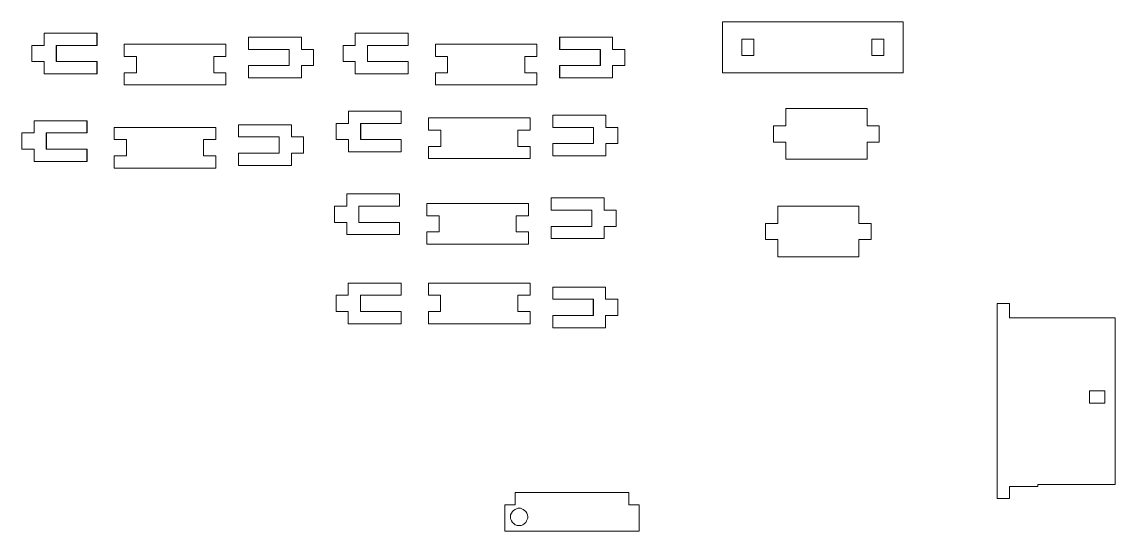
# Model space of a CAD drawing. Header units: millimetres. Extents: x -5059 to 5976, y -2595 to 3315.
# Drawn here: x -275 to 263, y 1284 to 1535 of the extents above; entities that cross this region are included whole.
import ezdxf

# ---------------------------------------------------------------- set-up
doc = ezdxf.new("R2010")
doc.units = ezdxf.units.MM
doc.header["$MEASUREMENT"] = 0
doc.layers.add('Make2D$visible$lines', color=7, linetype='Continuous')

msp = doc.modelspace()

# ---------------------------------------------------------------- linework, layer by layer
at = {"layer": 'Make2D$visible$lines', "color": 18, "lineweight": 9}
for points in [[(158.4981, 1535.0655), (128.8314, 1535.0655), (84.3314, 1535.0655), (69.4981, 1535.0655)], [(69.4981, 1535.0655), (69.4981, 1526.7322), (69.4981, 1514.2322), (69.4981, 1510.0655)], [(158.4981, 1510.0655), (158.4981, 1518.3988), (158.4981, 1530.8988), (158.4981, 1535.0655)], [(-238.2422, 1529.5101), (-246.9085, 1529.5101), (-259.9081, 1529.5101), (-264.2413, 1529.5101)], [(-264.2413, 1529.5101), (-264.2413, 1527.5101), (-264.2413, 1524.5101), (-264.2413, 1523.5101)], [(-238.2422, 1523.5101), (-238.2422, 1525.5101), (-238.2422, 1528.5101), (-238.2422, 1529.5101)], [(-238.2422, 1529.5101), (-238.2255, 1529.5101), (-238.2005, 1529.5101), (-238.1922, 1529.5101)], [(-238.1922, 1529.5101), (-238.1922, 1527.5101), (-238.1922, 1524.5101), (-238.1922, 1523.5101)], [(-85.168, 1529.5101), (-93.8343, 1529.5101), (-106.8339, 1529.5101), (-111.1671, 1529.5101)], [(-111.1671, 1529.5101), (-111.1671, 1527.5101), (-111.1671, 1524.5101), (-111.1671, 1523.5101)], [(-85.168, 1523.5101), (-85.168, 1525.5101), (-85.168, 1528.5101), (-85.168, 1529.5101)], [(-85.168, 1529.5101), (-85.1513, 1529.5101), (-85.1263, 1529.5101), (-85.118, 1529.5101)], [(-85.118, 1529.5101), (-85.118, 1527.5101), (-85.118, 1524.5101), (-85.118, 1523.5101)], [(-264.2413, 1523.5101), (-266.2412, 1523.5101), (-269.2411, 1523.5101), (-270.2411, 1523.5101)], [(-270.2411, 1523.5101), (-270.2411, 1520.8435), (-270.2411, 1516.8435), (-270.2411, 1515.5101)], [(-258.2415, 1515.5101), (-258.2415, 1518.1768), (-258.2415, 1522.1768), (-258.2415, 1523.5101)], [(-258.2415, 1523.5101), (-251.575, 1523.5101), (-241.5754, 1523.5101), (-238.2422, 1523.5101)], [(-258.1915, 1523.5101), (-258.1915, 1520.8435), (-258.1915, 1516.8435), (-258.1915, 1515.5101)], [(-238.2422, 1523.5101), (-238.2255, 1523.5101), (-238.2005, 1523.5101), (-238.1922, 1523.5101)], [(-174.7949, 1524.0527), (-191.4616, 1524.0527), (-216.4616, 1524.0527), (-224.7949, 1524.0527)], [(-224.7949, 1524.0527), (-224.7949, 1522.0527), (-224.7949, 1519.0527), (-224.7949, 1518.0527)], [(-174.7949, 1518.0527), (-174.7949, 1520.0527), (-174.7949, 1523.0527), (-174.7949, 1524.0527)], [(-163.6694, 1527.542), (-163.6694, 1525.542), (-163.6694, 1522.542), (-163.6694, 1521.542)], [(-163.6194, 1527.542), (-163.6361, 1527.542), (-163.661, 1527.542), (-163.6694, 1527.542)], [(-163.6194, 1521.542), (-163.6194, 1523.542), (-163.6194, 1526.542), (-163.6194, 1527.542)], [(-163.6194, 1527.542), (-154.953, 1527.542), (-141.9535, 1527.542), (-137.6203, 1527.542)], [(-137.6203, 1527.542), (-137.6203, 1525.542), (-137.6203, 1522.542), (-137.6203, 1521.542)], [(-111.1671, 1523.5101), (-113.167, 1523.5101), (-116.1669, 1523.5101), (-117.1668, 1523.5101)], [(-117.1668, 1523.5101), (-117.1668, 1520.8435), (-117.1668, 1516.8435), (-117.1668, 1515.5101)], [(-105.1673, 1515.5101), (-105.1673, 1518.1768), (-105.1673, 1522.1768), (-105.1673, 1523.5101)], [(-105.1673, 1523.5101), (-98.5008, 1523.5101), (-88.5012, 1523.5101), (-85.168, 1523.5101)], [(-105.1173, 1523.5101), (-105.1173, 1520.8435), (-105.1173, 1516.8435), (-105.1173, 1515.5101)], [(-85.168, 1523.5101), (-85.1513, 1523.5101), (-85.1263, 1523.5101), (-85.118, 1523.5101)], [(-21.7207, 1524.0527), (-38.3874, 1524.0527), (-63.3874, 1524.0527), (-71.7207, 1524.0527)], [(-71.7207, 1524.0527), (-71.7207, 1522.0527), (-71.7207, 1519.0527), (-71.7207, 1518.0527)], [(-21.7207, 1518.0527), (-21.7207, 1520.0527), (-21.7207, 1523.0527), (-21.7207, 1524.0527)], [(-10.5952, 1527.542), (-10.5952, 1525.542), (-10.5952, 1522.542), (-10.5952, 1521.542)], [(-10.5452, 1527.542), (-10.5619, 1527.542), (-10.5868, 1527.542), (-10.5952, 1527.542)], [(-10.5452, 1521.542), (-10.5452, 1523.542), (-10.5452, 1526.542), (-10.5452, 1527.542)], [(-10.5452, 1527.542), (-1.8788, 1527.542), (11.1207, 1527.542), (15.4539, 1527.542)], [(15.4539, 1527.542), (15.4539, 1525.542), (15.4539, 1522.542), (15.4539, 1521.542)], [(84.9981, 1526.5655), (82.9981, 1526.5655), (79.9981, 1526.5655), (78.9981, 1526.5655)], [(78.9981, 1526.5655), (78.9981, 1523.8988), (78.9981, 1519.8988), (78.9981, 1518.5655)], [(84.9981, 1518.5655), (84.9981, 1521.2322), (84.9981, 1525.2322), (84.9981, 1526.5655)], [(148.9981, 1526.5655), (146.9981, 1526.5655), (143.9981, 1526.5655), (142.9981, 1526.5655)], [(142.9981, 1526.5655), (142.9981, 1523.8988), (142.9981, 1519.8988), (142.9981, 1518.5655)], [(148.9981, 1518.5655), (148.9981, 1521.2322), (148.9981, 1525.2322), (148.9981, 1526.5655)], [(-218.7949, 1518.0527), (-220.7949, 1518.0527), (-223.7949, 1518.0527), (-224.7949, 1518.0527)], [(-218.7949, 1510.0527), (-218.7949, 1512.7193), (-218.7949, 1516.7193), (-218.7949, 1518.0527)], [(-174.7949, 1518.0527), (-176.7949, 1518.0527), (-179.7949, 1518.0527), (-180.7949, 1518.0527)], [(-180.7949, 1518.0527), (-180.7949, 1515.386), (-180.7949, 1511.386), (-180.7949, 1510.0527)], [(-163.6194, 1521.542), (-163.6361, 1521.542), (-163.661, 1521.542), (-163.6694, 1521.542)], [(-143.6201, 1521.542), (-150.2865, 1521.542), (-160.2862, 1521.542), (-163.6194, 1521.542)], [(-143.6701, 1521.542), (-143.6701, 1518.8753), (-143.6701, 1514.8753), (-143.6701, 1513.542)], [(-143.6201, 1513.542), (-143.6201, 1516.2087), (-143.6201, 1520.2087), (-143.6201, 1521.542)], [(-137.6203, 1521.542), (-135.6204, 1521.542), (-132.6205, 1521.542), (-131.6205, 1521.542)], [(-131.6205, 1521.542), (-131.6205, 1518.8753), (-131.6205, 1514.8753), (-131.6205, 1513.542)], [(-65.7207, 1518.0527), (-67.7207, 1518.0527), (-70.7207, 1518.0527), (-71.7207, 1518.0527)], [(-65.7207, 1510.0527), (-65.7207, 1512.7193), (-65.7207, 1516.7193), (-65.7207, 1518.0527)], [(-21.7207, 1518.0527), (-23.7207, 1518.0527), (-26.7207, 1518.0527), (-27.7207, 1518.0527)], [(-27.7207, 1518.0527), (-27.7207, 1515.386), (-27.7207, 1511.386), (-27.7207, 1510.0527)], [(-10.5452, 1521.542), (-10.5619, 1521.542), (-10.5868, 1521.542), (-10.5952, 1521.542)], [(9.4541, 1521.542), (2.7877, 1521.542), (-7.212, 1521.542), (-10.5452, 1521.542)], [(9.4042, 1521.542), (9.4042, 1518.8753), (9.4042, 1514.8753), (9.4042, 1513.542)], [(9.4541, 1513.542), (9.4541, 1516.2087), (9.4541, 1520.2087), (9.4541, 1521.542)], [(15.4539, 1521.542), (17.4538, 1521.542), (20.4537, 1521.542), (21.4537, 1521.542)], [(21.4537, 1521.542), (21.4537, 1518.8753), (21.4537, 1514.8753), (21.4537, 1513.542)], [(78.9981, 1518.5655), (80.9981, 1518.5655), (83.9981, 1518.5655), (84.9981, 1518.5655)], [(142.9981, 1518.5655), (144.9981, 1518.5655), (147.9981, 1518.5655), (148.9981, 1518.5655)], [(-270.2411, 1515.5101), (-268.2411, 1515.5101), (-265.2412, 1515.5101), (-264.2413, 1515.5101)], [(-264.2413, 1515.5101), (-264.2413, 1513.5101), (-264.2413, 1510.5101), (-264.2413, 1509.5101)], [(-238.2422, 1515.5101), (-244.9086, 1515.5101), (-254.9083, 1515.5101), (-258.2415, 1515.5101)], [(-238.2422, 1509.5101), (-238.2422, 1511.5101), (-238.2422, 1514.5101), (-238.2422, 1515.5101)], [(-238.2422, 1515.5101), (-238.2255, 1515.5101), (-238.2005, 1515.5101), (-238.1922, 1515.5101)], [(-238.1922, 1515.5101), (-238.1922, 1513.5101), (-238.1922, 1510.5101), (-238.1922, 1509.5101)], [(-163.6694, 1513.542), (-163.6694, 1511.542), (-163.6694, 1508.542), (-163.6694, 1507.542)], [(-163.6194, 1513.542), (-163.6361, 1513.542), (-163.661, 1513.542), (-163.6694, 1513.542)], [(-163.6194, 1507.542), (-163.6194, 1509.542), (-163.6194, 1512.542), (-163.6194, 1513.542)], [(-163.6194, 1513.542), (-156.953, 1513.542), (-146.9533, 1513.542), (-143.6201, 1513.542)], [(-137.6203, 1513.542), (-137.6203, 1511.542), (-137.6203, 1508.542), (-137.6203, 1507.542)], [(-131.6205, 1513.542), (-133.6205, 1513.542), (-136.6204, 1513.542), (-137.6203, 1513.542)], [(-117.1668, 1515.5101), (-115.1669, 1515.5101), (-112.167, 1515.5101), (-111.1671, 1515.5101)], [(-111.1671, 1515.5101), (-111.1671, 1513.5101), (-111.1671, 1510.5101), (-111.1671, 1509.5101)], [(-85.168, 1515.5101), (-91.8344, 1515.5101), (-101.834, 1515.5101), (-105.1673, 1515.5101)], [(-85.168, 1509.5101), (-85.168, 1511.5101), (-85.168, 1514.5101), (-85.168, 1515.5101)], [(-85.168, 1515.5101), (-85.1513, 1515.5101), (-85.1263, 1515.5101), (-85.118, 1515.5101)], [(-85.118, 1515.5101), (-85.118, 1513.5101), (-85.118, 1510.5101), (-85.118, 1509.5101)], [(-10.5952, 1513.542), (-10.5952, 1511.542), (-10.5952, 1508.542), (-10.5952, 1507.542)], [(-10.5452, 1513.542), (-10.5619, 1513.542), (-10.5868, 1513.542), (-10.5952, 1513.542)], [(-10.5452, 1507.542), (-10.5452, 1509.542), (-10.5452, 1512.542), (-10.5452, 1513.542)], [(-10.5452, 1513.542), (-3.8788, 1513.542), (6.1209, 1513.542), (9.4541, 1513.542)], [(15.4539, 1513.542), (15.4539, 1511.542), (15.4539, 1508.542), (15.4539, 1507.542)], [(21.4537, 1513.542), (19.4538, 1513.542), (16.4539, 1513.542), (15.4539, 1513.542)], [(-264.2413, 1509.5101), (-255.5749, 1509.5101), (-242.5754, 1509.5101), (-238.2422, 1509.5101)], [(-238.2422, 1509.5101), (-238.2255, 1509.5101), (-238.2005, 1509.5101), (-238.1922, 1509.5101)], [(-224.7949, 1510.0527), (-222.7949, 1510.0527), (-219.7949, 1510.0527), (-218.7949, 1510.0527)], [(-224.7949, 1510.0527), (-224.7949, 1508.0527), (-224.7949, 1505.0527), (-224.7949, 1504.0527)], [(-180.7949, 1510.0527), (-178.7949, 1510.0527), (-175.7949, 1510.0527), (-174.7949, 1510.0527)], [(-174.7949, 1504.0527), (-174.7949, 1506.0527), (-174.7949, 1509.0527), (-174.7949, 1510.0527)], [(-163.6194, 1507.542), (-163.6361, 1507.542), (-163.661, 1507.542), (-163.6694, 1507.542)], [(-137.6203, 1507.542), (-146.2867, 1507.542), (-159.2862, 1507.542), (-163.6194, 1507.542)], [(-111.1671, 1509.5101), (-102.5007, 1509.5101), (-89.5011, 1509.5101), (-85.168, 1509.5101)], [(-85.168, 1509.5101), (-85.1513, 1509.5101), (-85.1263, 1509.5101), (-85.118, 1509.5101)], [(-71.7207, 1510.0527), (-69.7207, 1510.0527), (-66.7207, 1510.0527), (-65.7207, 1510.0527)], [(-71.7207, 1510.0527), (-71.7207, 1508.0527), (-71.7207, 1505.0527), (-71.7207, 1504.0527)], [(-27.7207, 1510.0527), (-25.7207, 1510.0527), (-22.7207, 1510.0527), (-21.7207, 1510.0527)], [(-21.7207, 1504.0527), (-21.7207, 1506.0527), (-21.7207, 1509.0527), (-21.7207, 1510.0527)], [(-10.5452, 1507.542), (-10.5619, 1507.542), (-10.5868, 1507.542), (-10.5952, 1507.542)], [(15.4539, 1507.542), (6.7875, 1507.542), (-6.212, 1507.542), (-10.5452, 1507.542)], [(69.4981, 1510.0655), (99.1648, 1510.0655), (143.6648, 1510.0655), (158.4981, 1510.0655)], [(-224.7949, 1504.0527), (-208.1283, 1504.0527), (-183.1283, 1504.0527), (-174.7949, 1504.0527)], [(-71.7207, 1504.0527), (-55.0541, 1504.0527), (-30.0541, 1504.0527), (-21.7207, 1504.0527)], [(-88.5261, 1491.1365), (-97.1925, 1491.1365), (-110.192, 1491.1365), (-114.5252, 1491.1365)], [(-114.5252, 1491.1365), (-114.5252, 1489.1365), (-114.5252, 1486.1365), (-114.5252, 1485.1365)], [(-88.5261, 1485.1365), (-88.5261, 1487.1365), (-88.5261, 1490.1365), (-88.5261, 1491.1365)], [(-88.5261, 1491.1365), (-88.5095, 1491.1365), (-88.4845, 1491.1365), (-88.4762, 1491.1365)], [(-88.4762, 1491.1365), (-88.4762, 1489.1365), (-88.4762, 1486.1365), (-88.4762, 1485.1365)], [(140.6873, 1492.4555), (127.354, 1492.4555), (107.354, 1492.4555), (100.6873, 1492.4555)], [(100.6873, 1492.4555), (100.6873, 1489.6222), (100.6873, 1485.3722), (100.6873, 1483.9555)], [(140.6873, 1483.9555), (140.6873, 1486.7889), (140.6873, 1491.0389), (140.6873, 1492.4555)], [(-243.18, 1486.4277), (-251.8464, 1486.4277), (-264.846, 1486.4277), (-269.1791, 1486.4277)], [(-269.1791, 1486.4277), (-269.1791, 1484.4277), (-269.1791, 1481.4277), (-269.1791, 1480.4277)], [(-243.18, 1480.4277), (-243.18, 1482.4277), (-243.18, 1485.4277), (-243.18, 1486.4277)], [(-243.18, 1486.4277), (-243.1634, 1486.4277), (-243.1384, 1486.4277), (-243.1301, 1486.4277)], [(-243.1301, 1486.4277), (-243.1301, 1484.4277), (-243.1301, 1481.4277), (-243.1301, 1480.4277)], [(-114.5252, 1485.1365), (-116.5252, 1485.1365), (-119.525, 1485.1365), (-120.525, 1485.1365)], [(-120.525, 1485.1365), (-120.525, 1482.4698), (-120.525, 1478.4698), (-120.525, 1477.1365)], [(-108.5254, 1477.1365), (-108.5254, 1479.8031), (-108.5254, 1483.8031), (-108.5254, 1485.1365)], [(-108.5254, 1485.1365), (-101.859, 1485.1365), (-91.8593, 1485.1365), (-88.5261, 1485.1365)], [(-108.4755, 1485.1365), (-108.4755, 1482.4698), (-108.4755, 1478.4698), (-108.4755, 1477.1365)], [(-88.5261, 1485.1365), (-88.5095, 1485.1365), (-88.4845, 1485.1365), (-88.4762, 1485.1365)], [(-25.0789, 1487.8152), (-41.7456, 1487.8152), (-66.7456, 1487.8152), (-75.0789, 1487.8152)], [(-75.0789, 1487.8152), (-75.0789, 1485.8152), (-75.0789, 1482.8152), (-75.0789, 1481.8152)], [(-25.0789, 1481.8152), (-25.0789, 1483.8152), (-25.0789, 1486.8152), (-25.0789, 1487.8152)], [(-13.9533, 1489.1683), (-13.9533, 1487.1683), (-13.9533, 1484.1683), (-13.9533, 1483.1683)], [(-13.9034, 1489.1683), (-13.92, 1489.1683), (-13.945, 1489.1683), (-13.9533, 1489.1683)], [(-13.9034, 1483.1683), (-13.9034, 1485.1683), (-13.9034, 1488.1683), (-13.9034, 1489.1683)], [(-13.9034, 1489.1683), (-5.237, 1489.1683), (7.7625, 1489.1683), (12.0957, 1489.1683)], [(12.0957, 1489.1683), (12.0957, 1487.1683), (12.0957, 1484.1683), (12.0957, 1483.1683)], [(-269.1791, 1480.4277), (-271.1791, 1480.4277), (-274.179, 1480.4277), (-275.1789, 1480.4277)], [(-275.1789, 1480.4277), (-275.1789, 1477.761), (-275.1789, 1473.761), (-275.1789, 1472.4277)], [(-263.1794, 1472.4277), (-263.1794, 1475.0943), (-263.1794, 1479.0943), (-263.1794, 1480.4277)], [(-263.1794, 1480.4277), (-256.5129, 1480.4277), (-246.5133, 1480.4277), (-243.18, 1480.4277)], [(-263.1294, 1480.4277), (-263.1294, 1477.761), (-263.1294, 1473.761), (-263.1294, 1472.4277)], [(-243.18, 1480.4277), (-243.1634, 1480.4277), (-243.1384, 1480.4277), (-243.1301, 1480.4277)], [(-179.7328, 1483.1064), (-196.3995, 1483.1064), (-221.3995, 1483.1064), (-229.7328, 1483.1064)], [(-229.7328, 1483.1064), (-229.7328, 1481.1064), (-229.7328, 1478.1064), (-229.7328, 1477.1064)], [(-179.7328, 1477.1064), (-179.7328, 1479.1064), (-179.7328, 1482.1064), (-179.7328, 1483.1064)], [(-168.6072, 1484.4595), (-168.6072, 1482.4595), (-168.6072, 1479.4595), (-168.6072, 1478.4595)], [(-168.5573, 1484.4595), (-168.5739, 1484.4595), (-168.5989, 1484.4595), (-168.6072, 1484.4595)], [(-168.5573, 1478.4595), (-168.5573, 1480.4595), (-168.5573, 1483.4595), (-168.5573, 1484.4595)], [(-168.5573, 1484.4595), (-159.8909, 1484.4595), (-146.8914, 1484.4595), (-142.5582, 1484.4595)], [(-142.5582, 1484.4595), (-142.5582, 1482.4595), (-142.5582, 1479.4595), (-142.5582, 1478.4595)], [(-69.0789, 1481.8152), (-71.0789, 1481.8152), (-74.0789, 1481.8152), (-75.0789, 1481.8152)], [(-69.0789, 1473.8152), (-69.0789, 1476.4818), (-69.0789, 1480.4818), (-69.0789, 1481.8152)], [(-25.0789, 1481.8152), (-27.0789, 1481.8152), (-30.0789, 1481.8152), (-31.0789, 1481.8152)], [(-31.0789, 1481.8152), (-31.0789, 1479.1485), (-31.0789, 1475.1485), (-31.0789, 1473.8152)], [(-13.9034, 1483.1683), (-13.92, 1483.1683), (-13.945, 1483.1683), (-13.9533, 1483.1683)], [(6.0959, 1483.1683), (-0.5705, 1483.1683), (-10.5701, 1483.1683), (-13.9034, 1483.1683)], [(6.046, 1483.1683), (6.046, 1480.5017), (6.046, 1476.5017), (6.046, 1475.1683)], [(6.0959, 1475.1683), (6.0959, 1477.835), (6.0959, 1481.835), (6.0959, 1483.1683)], [(12.0957, 1483.1683), (14.0957, 1483.1683), (17.0956, 1483.1683), (18.0955, 1483.1683)], [(18.0955, 1483.1683), (18.0955, 1480.5017), (18.0955, 1476.5017), (18.0955, 1475.1683)], [(100.6873, 1483.9555), (98.6873, 1483.9555), (95.6873, 1483.9555), (94.6873, 1483.9555)], [(94.6873, 1483.9555), (94.6873, 1481.2889), (94.6873, 1477.2889), (94.6873, 1475.9555)], [(146.6873, 1483.9555), (144.6873, 1483.9555), (141.6873, 1483.9555), (140.6873, 1483.9555)], [(146.6873, 1475.9555), (146.6873, 1478.6222), (146.6873, 1482.6222), (146.6873, 1483.9555)], [(-223.7328, 1477.1064), (-225.7328, 1477.1064), (-228.7328, 1477.1064), (-229.7328, 1477.1064)], [(-223.7328, 1469.1064), (-223.7328, 1471.773), (-223.7328, 1475.773), (-223.7328, 1477.1064)], [(-179.7328, 1477.1064), (-181.7328, 1477.1064), (-184.7328, 1477.1064), (-185.7328, 1477.1064)], [(-185.7328, 1477.1064), (-185.7328, 1474.4397), (-185.7328, 1470.4397), (-185.7328, 1469.1064)], [(-168.5573, 1478.4595), (-168.5739, 1478.4595), (-168.5989, 1478.4595), (-168.6072, 1478.4595)], [(-148.558, 1478.4595), (-155.2244, 1478.4595), (-165.2241, 1478.4595), (-168.5573, 1478.4595)], [(-148.6079, 1478.4595), (-148.6079, 1475.7928), (-148.6079, 1471.7928), (-148.6079, 1470.4595)], [(-148.558, 1470.4595), (-148.558, 1473.1262), (-148.558, 1477.1262), (-148.558, 1478.4595)], [(-142.5582, 1478.4595), (-140.5583, 1478.4595), (-137.5584, 1478.4595), (-136.5584, 1478.4595)], [(-136.5584, 1478.4595), (-136.5584, 1475.7928), (-136.5584, 1471.7928), (-136.5584, 1470.4595)], [(-120.525, 1477.1365), (-118.5251, 1477.1365), (-115.5252, 1477.1365), (-114.5252, 1477.1365)], [(-114.5252, 1477.1365), (-114.5252, 1475.1365), (-114.5252, 1472.1365), (-114.5252, 1471.1365)], [(-88.5261, 1477.1365), (-95.1926, 1477.1365), (-105.1922, 1477.1365), (-108.5254, 1477.1365)], [(-88.5261, 1471.1365), (-88.5261, 1473.1365), (-88.5261, 1476.1365), (-88.5261, 1477.1365)], [(-88.5261, 1477.1365), (-88.5095, 1477.1365), (-88.4845, 1477.1365), (-88.4762, 1477.1365)], [(-88.4762, 1477.1365), (-88.4762, 1475.1365), (-88.4762, 1472.1365), (-88.4762, 1471.1365)], [(-13.9533, 1475.1683), (-13.9533, 1473.1683), (-13.9533, 1470.1683), (-13.9533, 1469.1683)], [(-13.9034, 1475.1683), (-13.92, 1475.1683), (-13.945, 1475.1683), (-13.9533, 1475.1683)], [(-13.9034, 1469.1683), (-13.9034, 1471.1683), (-13.9034, 1474.1683), (-13.9034, 1475.1683)], [(-13.9034, 1475.1683), (-7.2369, 1475.1683), (2.7627, 1475.1683), (6.0959, 1475.1683)], [(12.0957, 1475.1683), (12.0957, 1473.1683), (12.0957, 1470.1683), (12.0957, 1469.1683)], [(18.0955, 1475.1683), (16.0956, 1475.1683), (13.0957, 1475.1683), (12.0957, 1475.1683)], [(94.6873, 1475.9555), (96.6873, 1475.9555), (99.6873, 1475.9555), (100.6873, 1475.9555)], [(100.6873, 1475.9555), (100.6873, 1473.1222), (100.6873, 1468.8722), (100.6873, 1467.4555)], [(140.6873, 1467.4555), (140.6873, 1470.2889), (140.6873, 1474.5389), (140.6873, 1475.9555)], [(140.6873, 1475.9555), (142.6873, 1475.9555), (145.6873, 1475.9555), (146.6873, 1475.9555)], [(-275.1789, 1472.4277), (-273.179, 1472.4277), (-270.1791, 1472.4277), (-269.1791, 1472.4277)], [(-269.1791, 1472.4277), (-269.1791, 1470.4277), (-269.1791, 1467.4277), (-269.1791, 1466.4277)], [(-243.18, 1472.4277), (-249.8465, 1472.4277), (-259.8461, 1472.4277), (-263.1794, 1472.4277)], [(-243.18, 1466.4277), (-243.18, 1468.4277), (-243.18, 1471.4277), (-243.18, 1472.4277)], [(-243.18, 1472.4277), (-243.1634, 1472.4277), (-243.1384, 1472.4277), (-243.1301, 1472.4277)], [(-243.1301, 1472.4277), (-243.1301, 1470.4277), (-243.1301, 1467.4277), (-243.1301, 1466.4277)], [(-229.7328, 1469.1064), (-227.7328, 1469.1064), (-224.7328, 1469.1064), (-223.7328, 1469.1064)], [(-229.7328, 1469.1064), (-229.7328, 1467.1064), (-229.7328, 1464.1064), (-229.7328, 1463.1064)], [(-185.7328, 1469.1064), (-183.7328, 1469.1064), (-180.7328, 1469.1064), (-179.7328, 1469.1064)], [(-179.7328, 1463.1064), (-179.7328, 1465.1064), (-179.7328, 1468.1064), (-179.7328, 1469.1064)], [(-168.6072, 1470.4595), (-168.6072, 1468.4595), (-168.6072, 1465.4595), (-168.6072, 1464.4595)], [(-168.5573, 1470.4595), (-168.5739, 1470.4595), (-168.5989, 1470.4595), (-168.6072, 1470.4595)], [(-168.5573, 1464.4595), (-168.5573, 1466.4595), (-168.5573, 1469.4595), (-168.5573, 1470.4595)], [(-168.5573, 1470.4595), (-161.8909, 1470.4595), (-151.8912, 1470.4595), (-148.558, 1470.4595)], [(-142.5582, 1470.4595), (-142.5582, 1468.4595), (-142.5582, 1465.4595), (-142.5582, 1464.4595)], [(-136.5584, 1470.4595), (-138.5583, 1470.4595), (-141.5582, 1470.4595), (-142.5582, 1470.4595)], [(-114.5252, 1471.1365), (-105.8589, 1471.1365), (-92.8593, 1471.1365), (-88.5261, 1471.1365)], [(-88.5261, 1471.1365), (-88.5095, 1471.1365), (-88.4845, 1471.1365), (-88.4762, 1471.1365)], [(-75.0789, 1473.8152), (-73.0789, 1473.8152), (-70.0789, 1473.8152), (-69.0789, 1473.8152)], [(-75.0789, 1473.8152), (-75.0789, 1471.8152), (-75.0789, 1468.8152), (-75.0789, 1467.8152)], [(-31.0789, 1473.8152), (-29.0789, 1473.8152), (-26.0789, 1473.8152), (-25.0789, 1473.8152)], [(-25.0789, 1467.8152), (-25.0789, 1469.8152), (-25.0789, 1472.8152), (-25.0789, 1473.8152)], [(-13.9034, 1469.1683), (-13.92, 1469.1683), (-13.945, 1469.1683), (-13.9533, 1469.1683)], [(12.0957, 1469.1683), (3.4294, 1469.1683), (-9.5702, 1469.1683), (-13.9034, 1469.1683)], [(-269.1791, 1466.4277), (-260.5128, 1466.4277), (-247.5132, 1466.4277), (-243.18, 1466.4277)], [(-243.18, 1466.4277), (-243.1634, 1466.4277), (-243.1384, 1466.4277), (-243.1301, 1466.4277)], [(-168.5573, 1464.4595), (-168.5739, 1464.4595), (-168.5989, 1464.4595), (-168.6072, 1464.4595)], [(-142.5582, 1464.4595), (-151.2246, 1464.4595), (-164.2241, 1464.4595), (-168.5573, 1464.4595)], [(-75.0789, 1467.8152), (-58.4122, 1467.8152), (-33.4122, 1467.8152), (-25.0789, 1467.8152)], [(100.6873, 1467.4555), (114.0206, 1467.4555), (134.0206, 1467.4555), (140.6873, 1467.4555)], [(-229.7328, 1463.1064), (-213.0662, 1463.1064), (-188.0662, 1463.1064), (-179.7328, 1463.1064)], [(-89.31, 1450.4151), (-97.9766, 1450.4151), (-110.9766, 1450.4151), (-115.31, 1450.4151)], [(-115.31, 1450.4151), (-115.31, 1448.4151), (-115.31, 1445.4151), (-115.31, 1444.4151)], [(-89.31, 1444.4151), (-89.31, 1446.4151), (-89.31, 1449.4151), (-89.31, 1450.4151)], [(-14.7633, 1448.447), (-14.7633, 1446.447), (-14.7633, 1443.447), (-14.7633, 1442.447)], [(-14.7133, 1448.447), (-14.73, 1448.447), (-14.7549, 1448.447), (-14.7633, 1448.447)], [(-14.7133, 1442.447), (-14.7133, 1444.447), (-14.7133, 1447.447), (-14.7133, 1448.447)], [(-14.7133, 1448.447), (-6.0469, 1448.447), (6.9526, 1448.447), (11.2858, 1448.447)], [(11.2858, 1448.447), (11.2858, 1446.447), (11.2858, 1443.447), (11.2858, 1442.447)], [(-115.31, 1444.4151), (-117.31, 1444.4151), (-120.31, 1444.4151), (-121.31, 1444.4151)], [(-121.31, 1444.4151), (-121.31, 1441.7485), (-121.31, 1437.7485), (-121.31, 1436.4151)], [(-109.31, 1436.4151), (-109.31, 1439.0818), (-109.31, 1443.0818), (-109.31, 1444.4151)], [(-109.31, 1444.4151), (-102.6433, 1444.4151), (-92.6433, 1444.4151), (-89.31, 1444.4151)], [(-25.8888, 1445.6985), (-42.5555, 1445.6985), (-67.5555, 1445.6985), (-75.8888, 1445.6985)], [(-75.8888, 1445.6985), (-75.8888, 1443.6985), (-75.8888, 1440.6985), (-75.8888, 1439.6985)], [(-25.8888, 1439.6985), (-25.8888, 1441.6985), (-25.8888, 1444.6985), (-25.8888, 1445.6985)], [(-14.7133, 1442.447), (-14.73, 1442.447), (-14.7549, 1442.447), (-14.7633, 1442.447)], [(5.286, 1442.447), (-1.3804, 1442.447), (-11.3801, 1442.447), (-14.7133, 1442.447)], [(5.236, 1442.447), (5.236, 1439.7803), (5.236, 1435.7803), (5.236, 1434.447)], [(5.286, 1434.447), (5.286, 1437.1136), (5.286, 1441.1136), (5.286, 1442.447)], [(11.2858, 1442.447), (13.2857, 1442.447), (16.2856, 1442.447), (17.2856, 1442.447)], [(17.2856, 1442.447), (17.2856, 1439.7803), (17.2856, 1435.7803), (17.2856, 1434.447)], [(136.7128, 1444.4151), (123.3794, 1444.4151), (103.3794, 1444.4151), (96.7128, 1444.4151)], [(96.7128, 1444.4151), (96.7128, 1441.5818), (96.7128, 1437.3318), (96.7128, 1435.9151)], [(136.7128, 1435.9151), (136.7128, 1438.7485), (136.7128, 1442.9985), (136.7128, 1444.4151)], [(-121.31, 1436.4151), (-119.31, 1436.4151), (-116.31, 1436.4151), (-115.31, 1436.4151)], [(-115.31, 1436.4151), (-115.31, 1434.4151), (-115.31, 1431.4151), (-115.31, 1430.4151)], [(-89.31, 1436.4151), (-95.9766, 1436.4151), (-105.9766, 1436.4151), (-109.31, 1436.4151)], [(-89.31, 1430.4151), (-89.31, 1432.4151), (-89.31, 1435.4151), (-89.31, 1436.4151)], [(-69.8888, 1439.6985), (-71.8888, 1439.6985), (-74.8888, 1439.6985), (-75.8888, 1439.6985)], [(-69.8888, 1431.6985), (-69.8888, 1434.3652), (-69.8888, 1438.3652), (-69.8888, 1439.6985)], [(-25.8888, 1439.6985), (-27.8888, 1439.6985), (-30.8888, 1439.6985), (-31.8888, 1439.6985)], [(-31.8888, 1439.6985), (-31.8888, 1437.0319), (-31.8888, 1433.0319), (-31.8888, 1431.6985)], [(-75.8888, 1431.6985), (-73.8888, 1431.6985), (-70.8888, 1431.6985), (-69.8888, 1431.6985)], [(-75.8888, 1431.6985), (-75.8888, 1429.6985), (-75.8888, 1426.6985), (-75.8888, 1425.6985)], [(-31.8888, 1431.6985), (-29.8888, 1431.6985), (-26.8888, 1431.6985), (-25.8888, 1431.6985)], [(-25.8888, 1425.6985), (-25.8888, 1427.6985), (-25.8888, 1430.6985), (-25.8888, 1431.6985)], [(-14.7633, 1434.447), (-14.7633, 1432.447), (-14.7633, 1429.447), (-14.7633, 1428.447)], [(-14.7133, 1434.447), (-14.73, 1434.447), (-14.7549, 1434.447), (-14.7633, 1434.447)], [(-14.7133, 1428.447), (-14.7133, 1430.447), (-14.7133, 1433.447), (-14.7133, 1434.447)], [(-14.7133, 1434.447), (-8.0469, 1434.447), (1.9528, 1434.447), (5.286, 1434.447)], [(11.2858, 1434.447), (11.2858, 1432.447), (11.2858, 1429.447), (11.2858, 1428.447)], [(17.2856, 1434.447), (15.2857, 1434.447), (12.2858, 1434.447), (11.2858, 1434.447)], [(96.7128, 1435.9151), (94.7128, 1435.9151), (91.7128, 1435.9151), (90.7128, 1435.9151)], [(90.7128, 1435.9151), (90.7128, 1433.2485), (90.7128, 1429.2485), (90.7128, 1427.9151)], [(142.7128, 1435.9151), (140.7128, 1435.9151), (137.7128, 1435.9151), (136.7128, 1435.9151)], [(142.7128, 1427.9151), (142.7128, 1430.5818), (142.7128, 1434.5818), (142.7128, 1435.9151)], [(-115.31, 1430.4151), (-106.6433, 1430.4151), (-93.6433, 1430.4151), (-89.31, 1430.4151)], [(-75.8888, 1425.6985), (-59.2222, 1425.6985), (-34.2222, 1425.6985), (-25.8888, 1425.6985)], [(-14.7133, 1428.447), (-14.73, 1428.447), (-14.7549, 1428.447), (-14.7633, 1428.447)], [(11.2858, 1428.447), (2.6194, 1428.447), (-10.3801, 1428.447), (-14.7133, 1428.447)], [(90.7128, 1427.9151), (92.7128, 1427.9151), (95.7128, 1427.9151), (96.7128, 1427.9151)], [(96.7128, 1427.9151), (96.7128, 1425.0818), (96.7128, 1420.8318), (96.7128, 1419.4151)], [(136.7128, 1419.4151), (136.7128, 1422.2485), (136.7128, 1426.4985), (136.7128, 1427.9151)], [(136.7128, 1427.9151), (138.7128, 1427.9151), (141.7128, 1427.9151), (142.7128, 1427.9151)], [(96.7128, 1419.4151), (110.0461, 1419.4151), (130.0461, 1419.4151), (136.7128, 1419.4151)], [(-88.5755, 1406.5178), (-97.2419, 1406.5178), (-110.2414, 1406.5178), (-114.5746, 1406.5178)], [(-114.5746, 1406.5178), (-114.5746, 1404.5178), (-114.5746, 1401.5178), (-114.5746, 1400.5178)], [(-88.5755, 1400.5178), (-88.5755, 1402.5178), (-88.5755, 1405.5178), (-88.5755, 1406.5178)], [(-88.5755, 1406.5178), (-88.5589, 1406.5178), (-88.5339, 1406.5178), (-88.5256, 1406.5178)], [(-88.5256, 1406.5178), (-88.5256, 1404.5178), (-88.5256, 1401.5178), (-88.5256, 1400.5178)], [(-25.1283, 1406.5178), (-41.795, 1406.5178), (-66.795, 1406.5178), (-75.1283, 1406.5178)], [(-75.1283, 1406.5178), (-75.1283, 1404.5178), (-75.1283, 1401.5178), (-75.1283, 1400.5178)], [(-25.1283, 1400.5178), (-25.1283, 1402.5178), (-25.1283, 1405.5178), (-25.1283, 1406.5178)], [(-14.0027, 1404.5496), (-14.0027, 1402.5496), (-14.0027, 1399.5496), (-14.0027, 1398.5496)], [(-13.9528, 1404.5496), (-13.9694, 1404.5496), (-13.9944, 1404.5496), (-14.0027, 1404.5496)], [(-13.9528, 1398.5496), (-13.9528, 1400.5496), (-13.9528, 1403.5496), (-13.9528, 1404.5496)], [(-13.9528, 1404.5496), (-5.2864, 1404.5496), (7.7131, 1404.5496), (12.0463, 1404.5496)], [(12.0463, 1404.5496), (12.0463, 1402.5496), (12.0463, 1399.5496), (12.0463, 1398.5496)], [(-114.5746, 1400.5178), (-116.5746, 1400.5178), (-119.5745, 1400.5178), (-120.5744, 1400.5178)], [(-120.5744, 1400.5178), (-120.5744, 1397.8511), (-120.5744, 1393.8511), (-120.5744, 1392.5178)], [(-108.5748, 1392.5178), (-108.5748, 1395.1844), (-108.5748, 1399.1844), (-108.5748, 1400.5178)], [(-108.5748, 1400.5178), (-101.9084, 1400.5178), (-91.9087, 1400.5178), (-88.5755, 1400.5178)], [(-108.5249, 1400.5178), (-108.5249, 1397.8511), (-108.5249, 1393.8511), (-108.5249, 1392.5178)], [(-88.5755, 1400.5178), (-88.5589, 1400.5178), (-88.5339, 1400.5178), (-88.5256, 1400.5178)], [(-69.1283, 1400.5178), (-71.1283, 1400.5178), (-74.1283, 1400.5178), (-75.1283, 1400.5178)], [(-69.1283, 1392.5178), (-69.1283, 1395.1844), (-69.1283, 1399.1844), (-69.1283, 1400.5178)], [(-25.1283, 1400.5178), (-27.1283, 1400.5178), (-30.1283, 1400.5178), (-31.1283, 1400.5178)], [(-31.1283, 1400.5178), (-31.1283, 1397.8511), (-31.1283, 1393.8511), (-31.1283, 1392.5178)], [(-13.9528, 1398.5496), (-13.9694, 1398.5496), (-13.9944, 1398.5496), (-14.0027, 1398.5496)], [(6.0465, 1398.5496), (-0.6199, 1398.5496), (-10.6196, 1398.5496), (-13.9528, 1398.5496)], [(5.9966, 1398.5496), (5.9966, 1395.8829), (5.9966, 1391.8829), (5.9966, 1390.5496)], [(6.0465, 1390.5496), (6.0465, 1393.2163), (6.0465, 1397.2163), (6.0465, 1398.5496)], [(12.0463, 1398.5496), (14.0463, 1398.5496), (17.0462, 1398.5496), (18.0461, 1398.5496)], [(18.0461, 1398.5496), (18.0461, 1395.8829), (18.0461, 1391.8829), (18.0461, 1390.5496)], [(204.7416, 1396.5178), (206.7416, 1396.5178), (209.7416, 1396.5178), (210.7416, 1396.5178)], [(204.7416, 1396.5178), (204.7416, 1364.5178), (204.7416, 1316.5178), (204.7416, 1300.5178)], [(210.7416, 1396.5178), (210.7416, 1394.1844), (210.7416, 1390.6844), (210.7416, 1389.5178)], [(-120.5744, 1392.5178), (-118.5745, 1392.5178), (-115.5746, 1392.5178), (-114.5746, 1392.5178)], [(-114.5746, 1392.5178), (-114.5746, 1390.5178), (-114.5746, 1387.5178), (-114.5746, 1386.5178)], [(-88.5755, 1392.5178), (-95.242, 1392.5178), (-105.2416, 1392.5178), (-108.5748, 1392.5178)], [(-88.5755, 1386.5178), (-88.5755, 1388.5178), (-88.5755, 1391.5178), (-88.5755, 1392.5178)], [(-88.5755, 1392.5178), (-88.5589, 1392.5178), (-88.5339, 1392.5178), (-88.5256, 1392.5178)], [(-88.5256, 1392.5178), (-88.5256, 1390.5178), (-88.5256, 1387.5178), (-88.5256, 1386.5178)], [(-75.1283, 1392.5178), (-73.1283, 1392.5178), (-70.1283, 1392.5178), (-69.1283, 1392.5178)], [(-75.1283, 1392.5178), (-75.1283, 1390.5178), (-75.1283, 1387.5178), (-75.1283, 1386.5178)], [(-31.1283, 1392.5178), (-29.1283, 1392.5178), (-26.1283, 1392.5178), (-25.1283, 1392.5178)], [(-25.1283, 1386.5178), (-25.1283, 1388.5178), (-25.1283, 1391.5178), (-25.1283, 1392.5178)], [(-14.0027, 1390.5496), (-14.0027, 1388.5496), (-14.0027, 1385.5496), (-14.0027, 1384.5496)], [(-13.9528, 1390.5496), (-13.9694, 1390.5496), (-13.9944, 1390.5496), (-14.0027, 1390.5496)], [(-13.9528, 1384.5496), (-13.9528, 1386.5496), (-13.9528, 1389.5496), (-13.9528, 1390.5496)], [(-13.9528, 1390.5496), (-7.2863, 1390.5496), (2.7133, 1390.5496), (6.0465, 1390.5496)], [(12.0463, 1390.5496), (12.0463, 1388.5496), (12.0463, 1385.5496), (12.0463, 1384.5496)], [(18.0461, 1390.5496), (16.0462, 1390.5496), (13.0463, 1390.5496), (12.0463, 1390.5496)], [(262.7416, 1389.5178), (245.4083, 1389.5178), (219.4083, 1389.5178), (210.7416, 1389.5178)], [(262.7416, 1307.5178), (262.7416, 1334.8511), (262.7416, 1375.8511), (262.7416, 1389.5178)], [(-114.5746, 1386.5178), (-105.9083, 1386.5178), (-92.9087, 1386.5178), (-88.5755, 1386.5178)], [(-88.5755, 1386.5178), (-88.5589, 1386.5178), (-88.5339, 1386.5178), (-88.5256, 1386.5178)], [(-75.1283, 1386.5178), (-58.4616, 1386.5178), (-33.4616, 1386.5178), (-25.1283, 1386.5178)], [(-13.9528, 1384.5496), (-13.9694, 1384.5496), (-13.9944, 1384.5496), (-14.0027, 1384.5496)], [(12.0463, 1384.5496), (3.38, 1384.5496), (-9.6196, 1384.5496), (-13.9528, 1384.5496)], [(257.7416, 1353.5178), (255.2024, 1353.5178), (251.3935, 1353.5178), (250.1239, 1353.5178)], [(250.1239, 1353.5178), (250.1239, 1351.5178), (250.1239, 1348.5178), (250.1239, 1347.5178)], [(257.7416, 1347.5178), (257.7416, 1349.5178), (257.7416, 1352.5178), (257.7416, 1353.5178)], [(250.1239, 1347.5178), (252.6632, 1347.5178), (256.472, 1347.5178), (257.7416, 1347.5178)], [(224.7416, 1307.5178), (224.7416, 1307.1844), (224.7416, 1306.6844), (224.7416, 1306.5178)], [(224.7416, 1307.5178), (237.4083, 1307.5178), (256.4083, 1307.5178), (262.7416, 1307.5178)], [(23.489, 1303.4976), (4.8224, 1303.4976), (-23.1776, 1303.4976), (-32.511, 1303.4976)], [(-32.511, 1303.4976), (-32.511, 1301.4976), (-32.511, 1298.4976), (-32.511, 1297.4976)], [(23.489, 1297.4976), (23.489, 1299.4976), (23.489, 1302.4976), (23.489, 1303.4976)], [(210.7416, 1306.5178), (210.7416, 1304.5178), (210.7416, 1301.5178), (210.7416, 1300.5178)], [(224.7416, 1306.5178), (220.075, 1306.5178), (213.075, 1306.5178), (210.7416, 1306.5178)], [(-32.511, 1297.4976), (-34.1776, 1297.4976), (-36.6776, 1297.4976), (-37.511, 1297.4976)], [(-37.511, 1297.4976), (-37.511, 1293.1642), (-37.511, 1286.6642), (-37.511, 1284.4976)], [(28.489, 1297.4976), (26.8224, 1297.4976), (24.3224, 1297.4976), (23.489, 1297.4976)], [(28.489, 1284.4976), (28.489, 1288.8309), (28.489, 1295.3309), (28.489, 1297.4976)], [(210.7416, 1300.5178), (208.7416, 1300.5178), (205.7416, 1300.5178), (204.7416, 1300.5178)], [(-37.511, 1284.4976), (-15.511, 1284.4976), (17.489, 1284.4976), (28.489, 1284.4976)]]:
    msp.add_open_spline(points, degree=3, dxfattribs=at)
for points in [[(-30.511, 1287.1976), (-33.3776, 1287.1976), (-34.811, 1290.0642), (-34.811, 1291.4976), (-34.811, 1291.4976), (-34.811, 1294.3642), (-31.9443, 1295.7976), (-30.511, 1295.7976)], [(-30.511, 1287.1976), (-27.6443, 1287.1976), (-26.211, 1290.0642), (-26.211, 1291.4976), (-26.211, 1291.4976), (-26.211, 1294.3642), (-29.0776, 1295.7976), (-30.511, 1295.7976)]]:
    msp.add_open_spline(points, degree=3, knots=[0, 0, 0, 0, 0.33333333, 0.33333333, 0.33333333, 0.33333333, 1, 1, 1, 1], dxfattribs=at)

doc.saveas('drawing.dxf')
